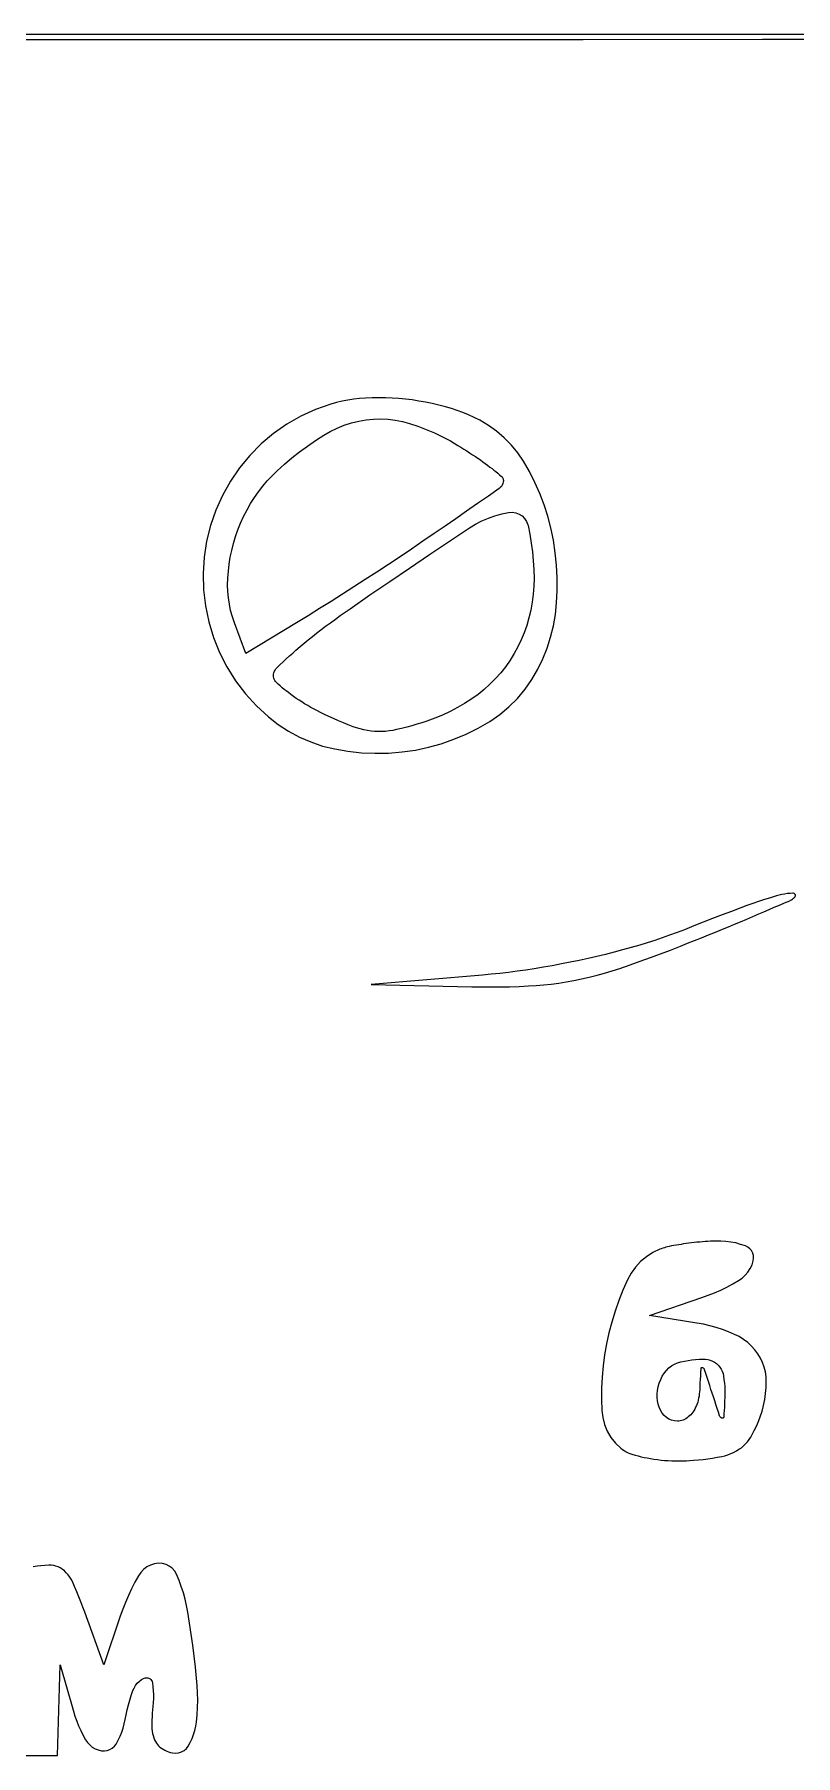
# Model space of a CAD drawing. Header units: millimetres. Extents: x -134 to 134, y -49 to 49.
# Drawn here: x 1.11 to 6.73, y 7.56 to 20.25 of the extents above; entities that cross this region are included whole.
import ezdxf

# ---------------------------------------------------------------- set-up
doc = ezdxf.new("R2010")
doc.units = ezdxf.units.MM
doc.header["$LTSCALE"] = 10
doc.header["$MEASUREMENT"] = 0

# ---------------------------------------------------------------- blocks, each defined once
blk = doc.blocks.new('DT0B-ULTRA_v_1')
at = {"color": 7, "linetype": 'Continuous', "lineweight": -3}
for points in [[(-7.631, 20.219, 0), (-6.525, 20.218, 0), (-5.42, 20.218, 0), (-4.097, 20.217, 0), (-2.774, 20.216, 0), (-1.451, 20.216, 0), (-0.128, 20.215, 0), (1.196, 20.215, 0), (2.519, 20.215, 0), (3.842, 20.215, 0), (5.165, 20.215, 0), (6.488, 20.216, 0), (7.811, 20.216, 0)], [(7.744, 20.252, 0), (6.002, 20.252, 0), (4.26, 20.252, 0), (2.519, 20.252, 0), (0.777, 20.252, 0), (-0.965, 20.252, 0), (-2.707, 20.252, 0), (-4.449, 20.251, 0), (-6.191, 20.251, 0), (-7.932, 20.251, 0)], [(3.302, 17.525, 0), (3.189, 17.485, 0), (3.081, 17.435, 0), (2.977, 17.376, 0), (2.879, 17.308, 0), (2.787, 17.231, 0), (2.703, 17.146, 0), (2.627, 17.054, 0), (2.56, 16.956, 0), (2.501, 16.852, 0), (2.452, 16.743, 0), (2.413, 16.63, 0), (2.385, 16.514, 0), (2.366, 16.395, 0), (2.359, 16.275, 0), (2.362, 16.156, 0), (2.376, 16.037, 0), (2.401, 15.919, 0), (2.435, 15.804, 0), (2.481, 15.693, 0), (2.535, 15.586, 0), (2.599, 15.484, 0), (2.672, 15.388, 0), (2.753, 15.299, 0), (2.842, 15.218, 0), (2.914, 15.162, 0), (2.99, 15.112, 0), (3.071, 15.069, 0), (3.155, 15.033, 0), (3.241, 15.003, 0), (3.33, 14.981, 0), (3.428, 14.964, 0), (3.527, 14.953, 0), (3.627, 14.949, 0), (3.727, 14.951, 0), (3.827, 14.959, 0), (3.926, 14.973, 0), (4.022, 14.994, 0), (4.117, 15.02, 0), (4.21, 15.053, 0), (4.301, 15.091, 0), (4.39, 15.135, 0), (4.475, 15.185, 0), (4.548, 15.235, 0), (4.616, 15.292, 0), (4.678, 15.354, 0), (4.735, 15.422, 0), (4.786, 15.494, 0), (4.83, 15.571, 0), (4.866, 15.647, 0), (4.898, 15.726, 0), (4.923, 15.807, 0), (4.944, 15.89, 0), (4.959, 15.973, 0), (4.968, 16.058, 0), (4.973, 16.151, 0), (4.972, 16.244, 0), (4.968, 16.337, 0), (4.958, 16.429, 0), (4.944, 16.521, 0), (4.925, 16.613, 0), (4.902, 16.699, 0), (4.875, 16.783, 0), (4.844, 16.866, 0), (4.808, 16.948, 0), (4.767, 17.027, 0), (4.723, 17.104, 0), (4.681, 17.166, 0), (4.634, 17.223, 0), (4.582, 17.277, 0), (4.525, 17.325, 0), (4.465, 17.368, 0), (4.4, 17.406, 0), (4.36, 17.426, 0), (4.318, 17.445, 0), (4.276, 17.462, 0), (4.234, 17.478, 0), (4.191, 17.493, 0), (4.147, 17.506, 0), (4.099, 17.518, 0), (4.05, 17.529, 0), (4.001, 17.539, 0), (3.952, 17.548, 0), (3.902, 17.556, 0), (3.852, 17.562, 0), (3.803, 17.566, 0), (3.754, 17.57, 0), (3.705, 17.572, 0), (3.655, 17.572, 0), (3.606, 17.572, 0), (3.557, 17.57, 0), (3.514, 17.566, 0), (3.471, 17.562, 0), (3.428, 17.555, 0), (3.386, 17.547, 0), (3.343, 17.537, 0), (3.302, 17.525, 0)], [(4.24, 17.22, 0), (4.262, 17.207, 0), (4.284, 17.193, 0), (4.305, 17.18, 0), (4.326, 17.166, 0), (4.347, 17.152, 0), (4.368, 17.138, 0), (4.387, 17.126, 0), (4.405, 17.113, 0), (4.423, 17.1, 0), (4.441, 17.087, 0), (4.459, 17.074, 0), (4.476, 17.06, 0), (4.491, 17.049, 0), (4.505, 17.038, 0), (4.519, 17.027, 0), (4.533, 17.015, 0), (4.547, 17.004, 0), (4.561, 16.992, 0), (4.565, 16.988, 0), (4.568, 16.984, 0), (4.571, 16.979, 0), (4.573, 16.973, 0), (4.574, 16.968, 0), (4.575, 16.962, 0), (4.574, 16.95, 0), (4.571, 16.939, 0), (4.566, 16.928, 0), (4.56, 16.918, 0), (4.552, 16.909, 0), (4.543, 16.902, 0), (4.464, 16.846, 0), (4.384, 16.791, 0), (4.304, 16.736, 0), (4.225, 16.68, 0), (4.145, 16.625, 0), (4.065, 16.57, 0), (3.981, 16.513, 0), (3.897, 16.456, 0), (3.812, 16.399, 0), (3.727, 16.342, 0), (3.642, 16.286, 0), (3.556, 16.231, 0), (3.472, 16.177, 0), (3.388, 16.123, 0), (3.304, 16.07, 0), (3.219, 16.017, 0), (3.134, 15.964, 0), (3.049, 15.912, 0), (2.674, 15.685, 0), (2.59, 15.912, 0), (2.575, 15.957, 0), (2.562, 16.003, 0), (2.553, 16.049, 0), (2.546, 16.096, 0), (2.542, 16.143, 0), (2.54, 16.19, 0), (2.541, 16.242, 0), (2.545, 16.294, 0), (2.551, 16.345, 0), (2.559, 16.396, 0), (2.57, 16.446, 0), (2.583, 16.496, 0), (2.598, 16.548, 0), (2.616, 16.598, 0), (2.636, 16.648, 0), (2.658, 16.696, 0), (2.683, 16.744, 0), (2.709, 16.791, 0), (2.737, 16.835, 0), (2.767, 16.878, 0), (2.799, 16.919, 0), (2.832, 16.959, 0), (2.868, 16.997, 0), (2.905, 17.034, 0), (2.959, 17.082, 0), (3.014, 17.129, 0), (3.071, 17.173, 0), (3.129, 17.216, 0), (3.188, 17.257, 0), (3.249, 17.296, 0), (3.297, 17.324, 0), (3.348, 17.348, 0), (3.4, 17.369, 0), (3.453, 17.386, 0), (3.507, 17.399, 0), (3.563, 17.409, 0), (3.616, 17.414, 0), (3.67, 17.416, 0), (3.724, 17.413, 0), (3.777, 17.407, 0), (3.83, 17.397, 0), (3.882, 17.382, 0), (3.944, 17.362, 0), (4.006, 17.338, 0), (4.066, 17.312, 0), (4.126, 17.284, 0), (4.184, 17.253, 0), (4.24, 17.22, 0)], [(4.801, 16.239, 0), (4.799, 16.181, 0), (4.795, 16.122, 0), (4.787, 16.064, 0), (4.777, 16.006, 0), (4.763, 15.949, 0), (4.747, 15.892, 0), (4.728, 15.839, 0), (4.707, 15.786, 0), (4.682, 15.735, 0), (4.655, 15.685, 0), (4.624, 15.636, 0), (4.592, 15.59, 0), (4.555, 15.544, 0), (4.517, 15.501, 0), (4.476, 15.46, 0), (4.433, 15.421, 0), (4.388, 15.384, 0), (4.341, 15.35, 0), (4.289, 15.317, 0), (4.236, 15.286, 0), (4.182, 15.257, 0), (4.126, 15.231, 0), (4.069, 15.208, 0), (4.011, 15.187, 0), (3.974, 15.175, 0), (3.937, 15.163, 0), (3.899, 15.152, 0), (3.862, 15.142, 0), (3.824, 15.133, 0), (3.786, 15.124, 0), (3.759, 15.118, 0), (3.733, 15.114, 0), (3.706, 15.111, 0), (3.679, 15.11, 0), (3.652, 15.11, 0), (3.625, 15.111, 0), (3.598, 15.113, 0), (3.571, 15.117, 0), (3.545, 15.122, 0), (3.518, 15.129, 0), (3.492, 15.136, 0), (3.467, 15.145, 0), (3.43, 15.159, 0), (3.394, 15.174, 0), (3.357, 15.189, 0), (3.321, 15.205, 0), (3.286, 15.221, 0), (3.25, 15.238, 0), (3.226, 15.25, 0), (3.202, 15.263, 0), (3.178, 15.275, 0), (3.154, 15.288, 0), (3.131, 15.302, 0), (3.108, 15.315, 0), (3.087, 15.328, 0), (3.067, 15.341, 0), (3.046, 15.354, 0), (3.027, 15.368, 0), (3.007, 15.382, 0), (2.988, 15.397, 0), (2.972, 15.409, 0), (2.957, 15.421, 0), (2.943, 15.433, 0), (2.928, 15.446, 0), (2.914, 15.459, 0), (2.9, 15.472, 0), (2.894, 15.479, 0), (2.888, 15.487, 0), (2.884, 15.495, 0), (2.881, 15.504, 0), (2.879, 15.513, 0), (2.878, 15.523, 0), (2.879, 15.533, 0), (2.881, 15.544, 0), (2.885, 15.554, 0), (2.89, 15.563, 0), (2.896, 15.572, 0), (2.903, 15.58, 0), (2.926, 15.602, 0), (2.949, 15.624, 0), (2.973, 15.646, 0), (2.997, 15.668, 0), (3.02, 15.689, 0), (3.044, 15.71, 0), (3.074, 15.736, 0), (3.104, 15.761, 0), (3.135, 15.786, 0), (3.165, 15.811, 0), (3.196, 15.835, 0), (3.227, 15.859, 0), (3.263, 15.886, 0), (3.299, 15.912, 0), (3.335, 15.939, 0), (3.371, 15.965, 0), (3.407, 15.991, 0), (3.444, 16.016, 0), (3.59, 16.117, 0), (3.736, 16.217, 0), (3.883, 16.316, 0), (4.03, 16.416, 0), (4.178, 16.514, 0), (4.325, 16.613, 0), (4.37, 16.64, 0), (4.416, 16.664, 0), (4.464, 16.684, 0), (4.513, 16.702, 0), (4.563, 16.715, 0), (4.614, 16.726, 0), (4.64, 16.727, 0), (4.666, 16.723, 0), (4.691, 16.714, 0), (4.713, 16.7, 0), (4.732, 16.681, 0), (4.746, 16.659, 0), (4.756, 16.635, 0), (4.757, 16.629, 0), (4.77, 16.565, 0), (4.781, 16.5, 0), (4.79, 16.435, 0), (4.796, 16.37, 0), (4.8, 16.305, 0), (4.801, 16.239, 0)], [(5.911, 13.648, 0), (5.857, 13.627, 0), (5.802, 13.607, 0), (5.747, 13.588, 0), (5.692, 13.569, 0), (5.637, 13.551, 0), (5.581, 13.535, 0), (5.518, 13.516, 0), (5.455, 13.499, 0), (5.392, 13.482, 0), (5.328, 13.466, 0), (5.265, 13.451, 0), (5.201, 13.436, 0), (5.135, 13.422, 0), (5.069, 13.408, 0), (5.003, 13.395, 0), (4.936, 13.382, 0), (4.87, 13.371, 0), (4.803, 13.36, 0), (4.74, 13.35, 0), (4.676, 13.341, 0), (4.612, 13.333, 0), (4.548, 13.326, 0), (4.484, 13.319, 0), (4.42, 13.313, 0), (3.598, 13.244, 0), (4.341, 13.227, 0), (4.411, 13.226, 0), (4.481, 13.226, 0), (4.551, 13.226, 0), (4.621, 13.227, 0), (4.691, 13.23, 0), (4.761, 13.233, 0), (4.817, 13.236, 0), (4.872, 13.241, 0), (4.928, 13.247, 0), (4.984, 13.254, 0), (5.039, 13.263, 0), (5.094, 13.273, 0), (5.151, 13.285, 0), (5.209, 13.298, 0), (5.266, 13.312, 0), (5.322, 13.328, 0), (5.378, 13.345, 0), (5.434, 13.363, 0), (5.51, 13.389, 0), (5.585, 13.415, 0), (5.66, 13.442, 0), (5.734, 13.47, 0), (5.808, 13.498, 0), (5.883, 13.527, 0), (5.934, 13.548, 0), (5.986, 13.568, 0), (6.037, 13.589, 0), (6.089, 13.61, 0), (6.141, 13.631, 0), (6.192, 13.652, 0), (6.237, 13.67, 0), (6.281, 13.689, 0), (6.326, 13.707, 0), (6.371, 13.726, 0), (6.415, 13.745, 0), (6.46, 13.764, 0), (6.498, 13.78, 0), (6.536, 13.796, 0), (6.574, 13.813, 0), (6.612, 13.829, 0), (6.65, 13.846, 0), (6.688, 13.862, 0), (6.695, 13.865, 0), (6.701, 13.869, 0), (6.708, 13.873, 0), (6.714, 13.877, 0), (6.719, 13.882, 0), (6.725, 13.887, 0), (6.727, 13.89, 0), (6.729, 13.893, 0), (6.73, 13.897, 0), (6.73, 13.9, 0), (6.73, 13.904, 0), (6.728, 13.908, 0), (6.726, 13.911, 0), (6.724, 13.913, 0), (6.72, 13.915, 0), (6.717, 13.917, 0), (6.713, 13.917, 0), (6.711, 13.917, 0), (6.691, 13.916, 0), (6.671, 13.914, 0), (6.651, 13.911, 0), (6.631, 13.907, 0), (6.611, 13.903, 0), (6.591, 13.898, 0), (6.547, 13.884, 0), (6.503, 13.87, 0), (6.459, 13.856, 0), (6.415, 13.841, 0), (6.371, 13.826, 0), (6.328, 13.81, 0), (6.258, 13.783, 0), (6.189, 13.757, 0), (6.119, 13.73, 0), (6.05, 13.703, 0), (5.98, 13.676, 0), (5.911, 13.648, 0)], [(5.729, 11.291, 0), (5.678, 11.266, 0), (5.631, 11.236, 0), (5.588, 11.2, 0), (5.55, 11.159, 0), (5.517, 11.114, 0), (5.491, 11.065, 0), (5.457, 10.989, 0), (5.427, 10.912, 0), (5.399, 10.833, 0), (5.375, 10.754, 0), (5.354, 10.673, 0), (5.337, 10.592, 0), (5.322, 10.511, 0), (5.312, 10.43, 0), (5.304, 10.348, 0), (5.3, 10.266, 0), (5.299, 10.184, 0), (5.302, 10.102, 0), (5.308, 10.049, 0), (5.321, 9.997, 0), (5.342, 9.948, 0), (5.369, 9.902, 0), (5.403, 9.86, 0), (5.441, 9.823, 0), (5.454, 9.814, 0), (5.467, 9.805, 0), (5.481, 9.797, 0), (5.495, 9.79, 0), (5.509, 9.784, 0), (5.524, 9.778, 0), (5.547, 9.772, 0), (5.569, 9.766, 0), (5.592, 9.76, 0), (5.614, 9.755, 0), (5.637, 9.751, 0), (5.66, 9.747, 0), (5.686, 9.743, 0), (5.713, 9.739, 0), (5.739, 9.736, 0), (5.765, 9.733, 0), (5.792, 9.732, 0), (5.819, 9.73, 0), (5.845, 9.729, 0), (5.872, 9.729, 0), (5.899, 9.729, 0), (5.926, 9.73, 0), (5.952, 9.732, 0), (5.979, 9.734, 0), (6.014, 9.737, 0), (6.049, 9.741, 0), (6.084, 9.745, 0), (6.118, 9.75, 0), (6.153, 9.756, 0), (6.187, 9.763, 0), (6.21, 9.768, 0), (6.232, 9.775, 0), (6.253, 9.783, 0), (6.274, 9.792, 0), (6.295, 9.803, 0), (6.314, 9.815, 0), (6.332, 9.827, 0), (6.348, 9.84, 0), (6.363, 9.855, 0), (6.377, 9.87, 0), (6.389, 9.887, 0), (6.401, 9.904, 0), (6.414, 9.928, 0), (6.427, 9.953, 0), (6.439, 9.977, 0), (6.451, 10.003, 0), (6.461, 10.028, 0), (6.471, 10.054, 0), (6.484, 10.096, 0), (6.495, 10.139, 0), (6.504, 10.182, 0), (6.51, 10.226, 0), (6.514, 10.27, 0), (6.515, 10.314, 0), (6.514, 10.35, 0), (6.509, 10.386, 0), (6.5, 10.421, 0), (6.488, 10.455, 0), (6.472, 10.488, 0), (6.453, 10.519, 0), (6.431, 10.549, 0), (6.406, 10.577, 0), (6.378, 10.603, 0), (6.348, 10.626, 0), (6.316, 10.646, 0), (6.282, 10.663, 0), (6.237, 10.682, 0), (6.192, 10.699, 0), (6.145, 10.714, 0), (6.098, 10.727, 0), (6.051, 10.737, 0), (6.003, 10.746, 0), (5.654, 10.801, 0), (6.039, 10.934, 0), (6.087, 10.951, 0), (6.133, 10.97, 0), (6.179, 10.99, 0), (6.224, 11.012, 0), (6.268, 11.035, 0), (6.311, 11.06, 0), (6.337, 11.078, 0), (6.36, 11.099, 0), (6.38, 11.122, 0), (6.397, 11.148, 0), (6.41, 11.176, 0), (6.419, 11.206, 0), (6.422, 11.225, 0), (6.421, 11.245, 0), (6.415, 11.263, 0), (6.406, 11.281, 0), (6.394, 11.295, 0), (6.378, 11.307, 0), (6.361, 11.316, 0), (6.326, 11.327, 0), (6.29, 11.337, 0), (6.253, 11.344, 0), (6.217, 11.349, 0), (6.179, 11.351, 0), (6.142, 11.351, 0), (6.123, 11.351, 0), (6.103, 11.35, 0), (6.083, 11.349, 0), (6.064, 11.347, 0), (6.044, 11.346, 0), (6.024, 11.344, 0), (6.004, 11.342, 0), (5.984, 11.34, 0), (5.964, 11.338, 0), (5.944, 11.336, 0), (5.924, 11.333, 0), (5.904, 11.33, 0), (5.886, 11.327, 0), (5.869, 11.324, 0), (5.851, 11.321, 0), (5.833, 11.318, 0), (5.816, 11.315, 0), (5.798, 11.311, 0), (5.786, 11.309, 0), (5.775, 11.306, 0), (5.763, 11.302, 0), (5.752, 11.299, 0), (5.74, 11.295, 0), (5.729, 11.291, 0)], [(6.209, 10.197, 0), (6.208, 10.173, 0), (6.207, 10.149, 0), (6.206, 10.125, 0), (6.204, 10.101, 0), (6.203, 10.077, 0), (6.201, 10.053, 0), (6.201, 10.051, 0), (6.2, 10.049, 0), (6.199, 10.047, 0), (6.198, 10.046, 0), (6.196, 10.045, 0), (6.194, 10.044, 0), (6.192, 10.044, 0), (6.19, 10.044, 0), (6.188, 10.044, 0), (6.184, 10.046, 0), (6.181, 10.048, 0), (6.177, 10.051, 0), (6.175, 10.054, 0), (6.173, 10.058, 0), (6.171, 10.062, 0), (6.162, 10.089, 0), (6.153, 10.117, 0), (6.144, 10.145, 0), (6.135, 10.173, 0), (6.126, 10.201, 0), (6.117, 10.229, 0), (6.107, 10.257, 0), (6.098, 10.286, 0), (6.089, 10.315, 0), (6.079, 10.344, 0), (6.07, 10.373, 0), (6.06, 10.402, 0), (6.059, 10.405, 0), (6.057, 10.409, 0), (6.054, 10.411, 0), (6.051, 10.414, 0), (6.048, 10.416, 0), (6.044, 10.417, 0), (6.042, 10.417, 0), (6.04, 10.417, 0), (6.038, 10.417, 0), (6.036, 10.416, 0), (6.035, 10.415, 0), (6.033, 10.413, 0), (6.032, 10.411, 0), (6.032, 10.409, 0), (6.032, 10.408, 0), (6.03, 10.382, 0), (6.029, 10.357, 0), (6.028, 10.331, 0), (6.026, 10.306, 0), (6.025, 10.28, 0), (6.024, 10.254, 0), (6.023, 10.239, 0), (6.021, 10.224, 0), (6.019, 10.208, 0), (6.016, 10.193, 0), (6.013, 10.178, 0), (6.009, 10.163, 0), (6.005, 10.15, 0), (6, 10.137, 0), (5.994, 10.125, 0), (5.987, 10.112, 0), (5.98, 10.1, 0), (5.973, 10.089, 0), (5.965, 10.079, 0), (5.958, 10.07, 0), (5.949, 10.062, 0), (5.94, 10.054, 0), (5.931, 10.047, 0), (5.921, 10.04, 0), (5.911, 10.035, 0), (5.902, 10.031, 0), (5.891, 10.027, 0), (5.881, 10.025, 0), (5.87, 10.023, 0), (5.86, 10.023, 0), (5.838, 10.025, 0), (5.817, 10.03, 0), (5.797, 10.038, 0), (5.778, 10.05, 0), (5.762, 10.065, 0), (5.748, 10.082, 0), (5.735, 10.103, 0), (5.725, 10.125, 0), (5.717, 10.149, 0), (5.712, 10.173, 0), (5.709, 10.198, 0), (5.709, 10.223, 0), (5.712, 10.25, 0), (5.717, 10.277, 0), (5.725, 10.304, 0), (5.736, 10.33, 0), (5.748, 10.354, 0), (5.763, 10.378, 0), (5.779, 10.397, 0), (5.797, 10.415, 0), (5.816, 10.43, 0), (5.838, 10.443, 0), (5.861, 10.453, 0), (5.885, 10.46, 0), (5.912, 10.466, 0), (5.939, 10.47, 0), (5.967, 10.474, 0), (5.994, 10.477, 0), (6.022, 10.479, 0), (6.049, 10.48, 0), (6.067, 10.48, 0), (6.084, 10.477, 0), (6.102, 10.472, 0), (6.118, 10.466, 0), (6.133, 10.457, 0), (6.148, 10.447, 0), (6.161, 10.435, 0), (6.172, 10.421, 0), (6.182, 10.407, 0), (6.19, 10.391, 0), (6.196, 10.375, 0), (6.199, 10.358, 0), (6.203, 10.331, 0), (6.206, 10.304, 0), (6.209, 10.278, 0), (6.21, 10.251, 0), (6.21, 10.224, 0), (6.209, 10.197, 0)], [(0.72, 7.556, 0), (1.285, 7.556, 0), (1.294, 7.89, 0), (1.304, 8.224, 0), (1.402, 7.883, 0), (1.413, 7.846, 0), (1.426, 7.81, 0), (1.44, 7.775, 0), (1.456, 7.74, 0), (1.473, 7.705, 0), (1.492, 7.672, 0), (1.506, 7.652, 0), (1.522, 7.634, 0), (1.541, 7.618, 0), (1.562, 7.606, 0), (1.585, 7.597, 0), (1.609, 7.591, 0), (1.63, 7.59, 0), (1.65, 7.593, 0), (1.67, 7.6, 0), (1.688, 7.611, 0), (1.704, 7.625, 0), (1.716, 7.641, 0), (1.732, 7.67, 0), (1.746, 7.699, 0), (1.758, 7.728, 0), (1.768, 7.759, 0), (1.777, 7.79, 0), (1.783, 7.821, 0), (1.79, 7.857, 0), (1.798, 7.893, 0), (1.807, 7.929, 0), (1.817, 7.965, 0), (1.828, 8, 0), (1.84, 8.035, 0), (1.849, 8.054, 0), (1.86, 8.072, 0), (1.873, 8.089, 0), (1.888, 8.103, 0), (1.905, 8.116, 0), (1.923, 8.126, 0), (1.932, 8.129, 0), (1.941, 8.13, 0), (1.95, 8.129, 0), (1.959, 8.127, 0), (1.967, 8.122, 0), (1.973, 8.116, 0), (1.979, 8.109, 0), (1.983, 8.101, 0), (1.985, 8.093, 0), (1.988, 8.064, 0), (1.991, 8.035, 0), (1.992, 8.005, 0), (1.992, 7.976, 0), (1.99, 7.947, 0), (1.988, 7.917, 0), (1.985, 7.893, 0), (1.983, 7.868, 0), (1.982, 7.843, 0), (1.981, 7.818, 0), (1.98, 7.794, 0), (1.98, 7.769, 0), (1.981, 7.752, 0), (1.983, 7.735, 0), (1.986, 7.719, 0), (1.99, 7.703, 0), (1.995, 7.687, 0), (2.001, 7.671, 0), (2.007, 7.659, 0), (2.014, 7.648, 0), (2.021, 7.637, 0), (2.03, 7.627, 0), (2.04, 7.618, 0), (2.051, 7.61, 0), (2.064, 7.602, 0), (2.077, 7.595, 0), (2.09, 7.589, 0), (2.104, 7.584, 0), (2.119, 7.579, 0), (2.133, 7.576, 0), (2.155, 7.574, 0), (2.177, 7.576, 0), (2.199, 7.583, 0), (2.218, 7.594, 0), (2.235, 7.608, 0), (2.248, 7.626, 0), (2.264, 7.653, 0), (2.278, 7.682, 0), (2.289, 7.711, 0), (2.298, 7.741, 0), (2.305, 7.772, 0), (2.31, 7.803, 0), (2.315, 7.857, 0), (2.318, 7.911, 0), (2.319, 7.965, 0), (2.318, 8.019, 0), (2.316, 8.072, 0), (2.311, 8.126, 0), (2.302, 8.208, 0), (2.293, 8.289, 0), (2.283, 8.371, 0), (2.271, 8.452, 0), (2.259, 8.533, 0), (2.246, 8.614, 0), (2.237, 8.662, 0), (2.226, 8.71, 0), (2.213, 8.756, 0), (2.198, 8.803, 0), (2.182, 8.848, 0), (2.163, 8.893, 0), (2.149, 8.917, 0), (2.131, 8.938, 0), (2.109, 8.954, 0), (2.085, 8.966, 0), (2.058, 8.973, 0), (2.03, 8.974, 0), (2, 8.97, 0), (1.971, 8.96, 0), (1.944, 8.947, 0), (1.92, 8.928, 0), (1.899, 8.907, 0), (1.882, 8.882, 0), (1.855, 8.834, 0), (1.83, 8.785, 0), (1.807, 8.736, 0), (1.785, 8.686, 0), (1.766, 8.635, 0), (1.747, 8.584, 0), (1.626, 8.224, 0), (1.485, 8.613, 0), (1.471, 8.651, 0), (1.456, 8.689, 0), (1.441, 8.727, 0), (1.426, 8.764, 0), (1.41, 8.802, 0), (1.394, 8.839, 0), (1.385, 8.856, 0), (1.374, 8.873, 0), (1.362, 8.889, 0), (1.349, 8.904, 0), (1.335, 8.918, 0), (1.319, 8.931, 0), (1.305, 8.94, 0), (1.289, 8.948, 0), (1.273, 8.954, 0), (1.256, 8.958, 0), (1.238, 8.96, 0), (1.221, 8.96, 0), (1.191, 8.958, 0), (1.162, 8.955, 0), (1.133, 8.952, 0), (1.104, 8.947, 0)]]:
    blk.add_polyline3d(points, dxfattribs=at)

msp = doc.modelspace()

# ---------------------------------------------------------------- block references
msp.add_blockref('DT0B-ULTRA_v_1', (0, 0))

doc.saveas('drawing.dxf')
